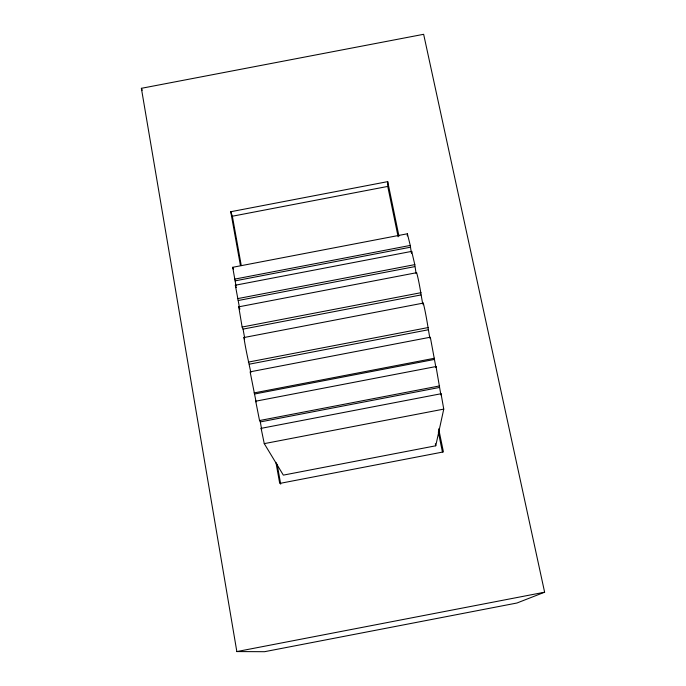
<?xml version="1.0" encoding="UTF-8"?>
<svg xmlns="http://www.w3.org/2000/svg" width="686" height="686" viewBox="0 0 686 686"><rect width="100%" height="100%" fill="white"/><g stroke="black" fill="none" stroke-linecap="round" stroke-linejoin="round"><path stroke-width="1.03" d="M407.295 235.907L407.381 233.78L232.691 267.3L235.967 285.625M411.36 252.954L410.262 245.425L407.381 233.78M411.6 253.057L411.686 251.376L235.332 285.222L239.791 309.232L238.745 306.839L416.651 272.694C419.463 282.941 420.75 293.291 422.679 303.632M416.068 273.388L414.798 264.625L411.686 251.376M423.151 304.738L423.305 303.092L243.933 337.538C245.674 349.406 248.443 360.956 250.853 372.609M429.856 338.207C427.798 326.502 426.178 314.754 423.305 303.092M436.03 366.538L435.902 367.336L430.328 337.212L250.124 371.838L256.092 401.902L255.715 401.199L436.03 366.538L440.875 394.896L441.047 393.747L261.109 428.347L264.264 443.636L283.344 475.124L435.747 445.797L443.756 409.113L441.047 393.747M544.624 592.207L516.918 603.02L264.547 651.7L236.841 651.571L141.376 88.314L423.648 34.3L544.624 592.207L236.841 651.571M240.417 265.439L230.736 211.734L387.719 181.636L398.943 236.113M230.736 211.734L232.365 216.219L387.753 186.421L387.719 181.636M234.415 279.176L410.262 245.425M235.118 280.857L410.177 247.26M237.433 298.667L414.798 264.625M238.231 300.511L414.67 266.648M238.745 306.839L242.124 327.042L421.067 292.673M242.124 327.042L243.067 329.109L420.878 294.963M248.323 362.105L428.381 327.514M249.344 364.172L428.115 329.82M254.112 392.915L434.452 358.255M254.678 393.996L434.272 359.473M255.715 401.199L259.54 420.544L439.623 385.918M259.54 420.544L260.32 421.916L439.332 387.487M264.264 443.636L443.756 409.113M261.109 428.347L261.649 429.359L260.32 421.916M243.933 337.538L244.628 339.03M141.376 88.314L142.234 90.26M235.332 285.222L236.31 287.537M232.691 267.3L233.489 269.255M438.671 428.87L443.422 451.92L279.725 483.424L275.926 462.364M387.753 186.421L398.12 236.799M438.32 432.009L442.427 451.945M435.318 443.705L435.747 445.797M232.365 216.219L241.275 265.602M277.11 464.199L280.711 484.162M243.067 329.109L244.628 337.829"/></g></svg>
